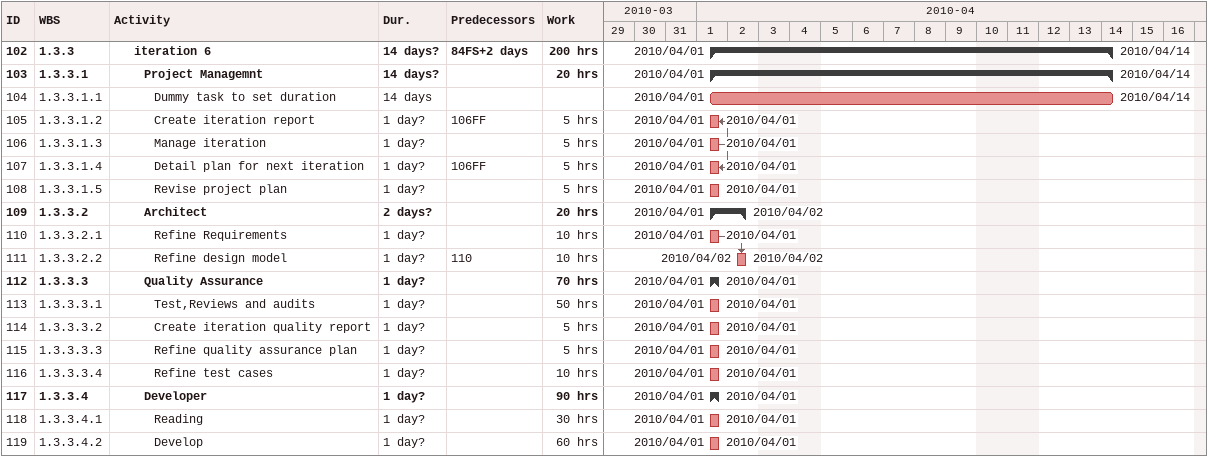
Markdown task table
| ID | WBS | Task | Duration | Start | Finish | Predecessors | Work (h) |
|---|---|---|---|---|---|---|---|
| 102 | 1.3.3 | **iteration 6** | 14d? | 2010-04-01 | 2010-04-14 | 84FS+2d | 200 |
| 103 | 1.3.3.1 | **Project Managemnt** | 14d? | 2010-04-01 | 2010-04-14 |  | 20 |
| 104 | 1.3.3.1.1 | Dummy task to set duration | 14d | 2010-04-01 | 2010-04-14 |  |  |
| 105 | 1.3.3.1.2 | Create iteration report | 1d? | 2010-04-01 | 2010-04-01 | 106FF | 5 |
| 106 | 1.3.3.1.3 | Manage iteration | 1d? | 2010-04-01 | 2010-04-01 |  | 5 |
| 107 | 1.3.3.1.4 | Detail plan for next iteration | 1d? | 2010-04-01 | 2010-04-01 | 106FF | 5 |
| 108 | 1.3.3.1.5 | Revise project plan | 1d? | 2010-04-01 | 2010-04-01 |  | 5 |
| 109 | 1.3.3.2 | **Architect** | 2d? | 2010-04-01 | 2010-04-02 |  | 20 |
| 110 | 1.3.3.2.1 | Refine Requirements | 1d? | 2010-04-01 | 2010-04-01 |  | 10 |
| 111 | 1.3.3.2.2 | Refine design model | 1d? | 2010-04-02 | 2010-04-02 | 110 | 10 |
| 112 | 1.3.3.3 | **Quality Assurance** | 1d? | 2010-04-01 | 2010-04-01 |  | 70 |
| 113 | 1.3.3.3.1 | Test,Reviews and audits | 1d? | 2010-04-01 | 2010-04-01 |  | 50 |
| 114 | 1.3.3.3.2 | Create iteration quality report | 1d? | 2010-04-01 | 2010-04-01 |  | 5 |
| 115 | 1.3.3.3.3 | Refine quality assurance plan | 1d? | 2010-04-01 | 2010-04-01 |  | 5 |
| 116 | 1.3.3.3.4 | Refine test cases | 1d? | 2010-04-01 | 2010-04-01 |  | 10 |
| 117 | 1.3.3.4 | **Developer** | 1d? | 2010-04-01 | 2010-04-01 |  | 90 |
| 118 | 1.3.3.4.1 | Reading | 1d? | 2010-04-01 | 2010-04-01 |  | 30 |
| 119 | 1.3.3.4.2 | Develop | 1d? | 2010-04-01 | 2010-04-01 |  | 60 |
